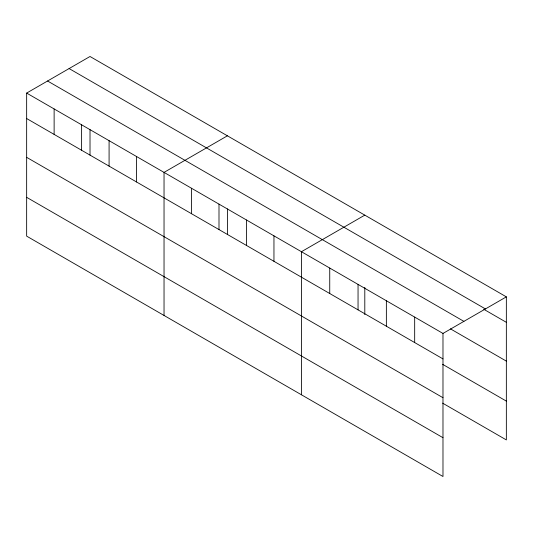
<?xml version="1.0" encoding="UTF-8"?>
<svg xmlns="http://www.w3.org/2000/svg" width="533" height="533" viewBox="0 0 533 533"><rect width="100%" height="100%" fill="white"/><g stroke="black" fill="none" stroke-linecap="round" stroke-linejoin="round"><path stroke-width="0.8" d="M26.65 93.075L442.983 333.438L442.983 476.509L26.65 236.139L26.65 93.075L90.017 56.491L506.35 296.861L506.35 439.925L442.65 403.155M227.404 135.808L164.037 172.392L164.037 315.463M364.799 215.132L301.431 251.716L301.431 394.786M442.983 333.438L506.35 296.861M69.103 68.564L485.436 308.933M483.704 309.24L506.35 322.318M47.564 81.003L463.897 321.366M450.438 328.848L506.35 361.127M26.65 118.533L442.983 358.902M442.65 364.339L506.35 401.116M26.65 157.342L442.983 397.711M26.65 197.33L442.983 437.7M414.674 317.095L414.674 342.552M386.365 300.752L386.365 326.209M364.799 287.4L364.799 314.59M358.049 284.409L358.049 309.866M329.74 268.059L329.74 293.523M273.955 235.852L273.955 261.31M246.473 219.989L246.473 245.446M227.404 208.876L227.404 234.473M218.996 204.126L218.996 229.583M191.52 188.256L191.52 213.72M136.561 156.529L136.561 181.986M109.085 140.665L109.085 166.123M90.017 129.559L90.017 155.15M81.609 124.802L81.609 150.259M54.126 108.939L54.126 134.396"/></g></svg>
